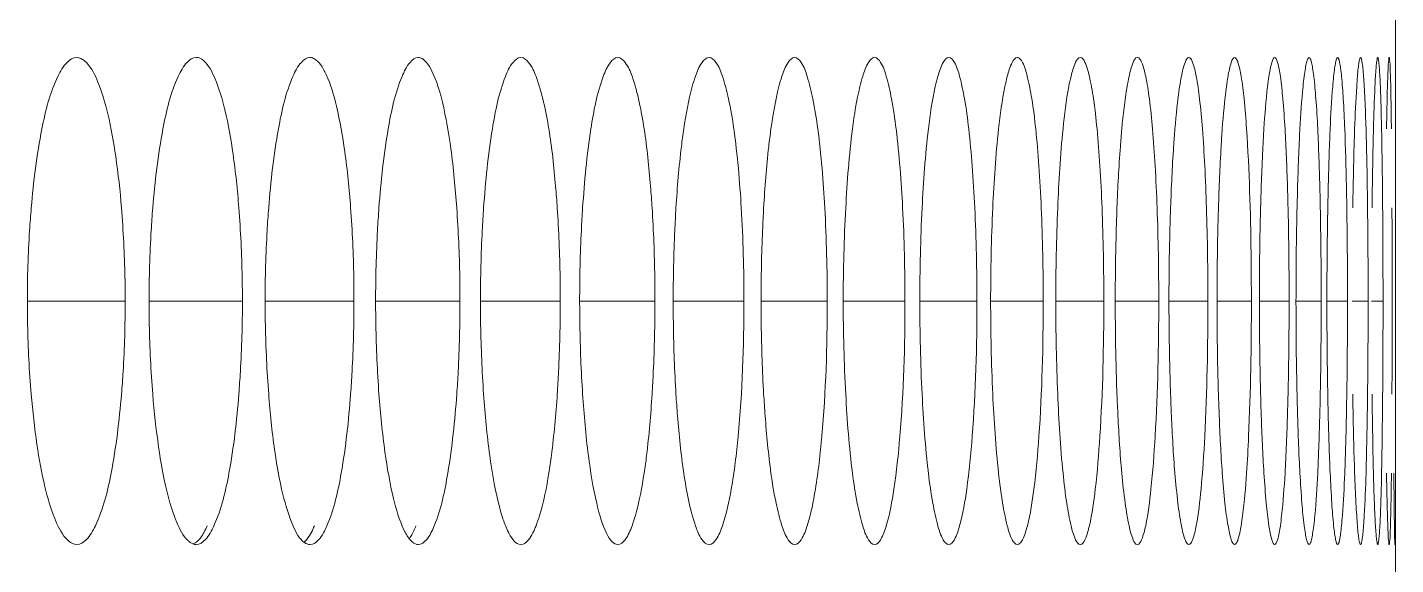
# Model space of a CAD drawing. Header units: millimetres. Extents: x 1177 to 4147, y 93 to 2194.
# Drawn here: x 2906.94 to 2923.81, y 1804.02 to 1810.64 of the extents above; entities that cross this region are included whole.
import ezdxf

# ---------------------------------------------------------------- set-up
doc = ezdxf.new("R2010")
doc.units = ezdxf.units.MM
doc.header["$LTSCALE"] = 0.1
doc.layers.get('0').update_dxf_attribs({"lineweight": 13})
doc.layers.add('标注', color=251, linetype='Continuous', lineweight=9)

msp = doc.modelspace()

# ---------------------------------------------------------------- linework, layer by layer
msp.add_line((2923.81, 1348.895), (2923.81, 1914.895))
at = {"layer": '标注'}
for p, q in [((2923.81, 1810.265), (2923.81, 1810.76)), ((2906.944, 1807.265), (2908.15, 1807.265)), ((2908.444, 1807.265), (2909.595, 1807.265)), ((2909.875, 1807.265), (2910.97, 1807.265)), ((2911.237, 1807.265), (2912.277, 1807.265)), ((2912.529, 1807.265), (2913.513, 1807.265)), ((2913.752, 1807.265), (2914.68, 1807.265)), ((2914.905, 1807.265), (2915.777, 1807.265)), ((2915.988, 1807.265), (2916.804, 1807.265)), ((2917.001, 1807.265), (2917.762, 1807.265)), ((2917.945, 1807.265), (2918.649, 1807.265)), ((2918.818, 1807.265), (2919.466, 1807.265)), ((2919.621, 1807.265), (2920.213, 1807.265)), ((2920.354, 1807.265), (2920.89, 1807.265)), ((2921.016, 1807.265), (2921.496, 1807.265)), ((2921.609, 1807.265), (2922.032, 1807.265)), ((2922.131, 1807.265), (2922.497, 1807.265)), ((2922.582, 1807.265), (2922.892, 1807.265)), ((2922.963, 1807.265), (2923.217, 1807.265)), ((2923.273, 1807.265), (2923.471, 1807.265)), ((2923.513, 1807.265), (2923.655, 1807.265)), ((2923.81, 1803.77), (2923.81, 1804.265))]:
    msp.add_line(p, q, dxfattribs=at)
for points, knots in [([(2907.553, 1810.265), (2907.509, 1810.265), (2907.404, 1810.194), (2907.351, 1810.095), (2907.321, 1810.033)], [0, 0, 0, 0, 0.389659, 1, 1, 1, 1]), ([(2907.677, 1810.198), (2907.667, 1810.209), (2907.633, 1810.242), (2907.586, 1810.265), (2907.553, 1810.265)], [0, 0, 0, 0, 0.295107, 1, 1, 1, 1]), ([(2909.025, 1810.265), (2908.983, 1810.265), (2908.882, 1810.192), (2908.833, 1810.095), (2908.804, 1810.033)], [0, 0, 0, 0, 0.384136, 1, 1, 1, 1]), ([(2909.115, 1810.227), (2909.108, 1810.233), (2909.082, 1810.253), (2909.049, 1810.265), (2909.025, 1810.265)], [0, 0, 0, 0, 0.282086, 1, 1, 1, 1]), ([(2910.428, 1810.265), (2910.388, 1810.265), (2910.291, 1810.19), (2910.245, 1810.094), (2910.218, 1810.033)], [0, 0, 0, 0, 0.378328, 1, 1, 1, 1]), ([(2910.929, 1808.412), (2910.912, 1808.644), (2910.871, 1809.066), (2910.775, 1809.616), (2910.671, 1809.977), (2910.57, 1810.169), (2910.514, 1810.231), (2910.485, 1810.248)], [0, 0, 0, 0, 0.364158, 0.661207, 0.874207, 0.947517, 1, 1, 1, 1]), ([(2911.762, 1810.265), (2911.723, 1810.265), (2911.63, 1810.188), (2911.589, 1810.094), (2911.563, 1810.033)], [0, 0, 0, 0, 0.37223, 1, 1, 1, 1]), ([(2912.237, 1808.412), (2912.22, 1808.655), (2912.179, 1809.092), (2912.083, 1809.657), (2911.978, 1810.02), (2911.876, 1810.201), (2911.817, 1810.252), (2911.788, 1810.261)], [0, 0, 0, 0, 0.376417, 0.678059, 0.88637, 0.953961, 1, 1, 1, 1]), ([(2913.027, 1810.265), (2912.989, 1810.265), (2912.9, 1810.186), (2912.862, 1810.094), (2912.838, 1810.033)], [0, 0, 0, 0, 0.36584, 1, 1, 1, 1]), ([(2913.372, 1809.386), (2913.336, 1809.605), (2913.276, 1809.892), (2913.153, 1810.186), (2913.064, 1810.265), (2913.027, 1810.265)], [0, 0, 0, 0, 0.68404, 0.884461, 1, 1, 1, 1]), ([(2914.222, 1810.265), (2914.185, 1810.265), (2914.101, 1810.184), (2914.066, 1810.093), (2914.043, 1810.033)], [0, 0, 0, 0, 0.359161, 1, 1, 1, 1]), ([(2914.547, 1809.386), (2914.514, 1809.605), (2914.456, 1809.892), (2914.342, 1810.184), (2914.258, 1810.265), (2914.222, 1810.265)], [0, 0, 0, 0, 0.688296, 0.888112, 1, 1, 1, 1]), ([(2915.347, 1810.265), (2915.312, 1810.265), (2915.232, 1810.181), (2915.2, 1810.093), (2915.179, 1810.033)], [0, 0, 0, 0, 0.352199, 1, 1, 1, 1]), ([(2915.777, 1807.265), (2915.777, 1807.648), (2915.758, 1808.356), (2915.687, 1809.189), (2915.599, 1809.728), (2915.525, 1810.006), (2915.461, 1810.181), (2915.381, 1810.265), (2915.347, 1810.265)], [0, 0, 0, 0, 0.372429, 0.689732, 0.811883, 0.904664, 0.966442, 1, 1, 1, 1]), ([(2916.402, 1810.265), (2916.369, 1810.265), (2916.293, 1810.179), (2916.265, 1810.093), (2916.245, 1810.033)], [0, 0, 0, 0, 0.34497, 1, 1, 1, 1]), ([(2916.804, 1807.265), (2916.804, 1807.648), (2916.786, 1808.356), (2916.72, 1809.189), (2916.638, 1809.727), (2916.568, 1810.006), (2916.51, 1810.179), (2916.435, 1810.265), (2916.402, 1810.265)], [0, 0, 0, 0, 0.373515, 0.691581, 0.813864, 0.906521, 0.967776, 1, 1, 1, 1]), ([(2917.387, 1810.265), (2917.355, 1810.265), (2917.285, 1810.176), (2917.259, 1810.093), (2917.241, 1810.033)], [0, 0, 0, 0, 0.337498, 1, 1, 1, 1]), ([(2917.762, 1807.265), (2917.762, 1807.648), (2917.745, 1808.355), (2917.683, 1809.189), (2917.607, 1809.727), (2917.542, 1810.006), (2917.489, 1810.176), (2917.419, 1810.265), (2917.387, 1810.265)], [0, 0, 0, 0, 0.374562, 0.693368, 0.815782, 0.908329, 0.969088, 1, 1, 1, 1]), ([(2918.302, 1810.265), (2918.272, 1810.265), (2918.207, 1810.173), (2918.184, 1810.092), (2918.167, 1810.033)], [0, 0, 0, 0, 0.329816, 1, 1, 1, 1]), ([(2918.649, 1807.265), (2918.649, 1807.648), (2918.637, 1808.204), (2918.595, 1808.911), (2918.554, 1809.36), (2918.506, 1809.726), (2918.446, 1810.006), (2918.397, 1810.173), (2918.333, 1810.265), (2918.302, 1810.265)], [0, 0, 0, 0, 0.375551, 0.545723, 0.695098, 0.817639, 0.910083, 0.970374, 1, 1, 1, 1]), ([(2919.148, 1810.265), (2919.119, 1810.265), (2919.059, 1810.17), (2919.038, 1810.092), (2919.023, 1810.033)], [0, 0, 0, 0, 0.321971, 1, 1, 1, 1]), ([(2919.466, 1807.265), (2919.466, 1807.648), (2919.455, 1808.204), (2919.417, 1808.91), (2919.379, 1809.36), (2919.335, 1809.725), (2919.279, 1810.007), (2919.235, 1810.17), (2919.176, 1810.265), (2919.148, 1810.265)], [0, 0, 0, 0, 0.376511, 0.547075, 0.696737, 0.819409, 0.911768, 0.971624, 1, 1, 1, 1]), ([(2919.923, 1810.265), (2919.895, 1810.265), (2919.841, 1810.167), (2919.823, 1810.092), (2919.809, 1810.033)], [0, 0, 0, 0, 0.314028, 1, 1, 1, 1]), ([(2920.213, 1807.265), (2920.213, 1807.648), (2920.203, 1808.204), (2920.168, 1808.91), (2920.134, 1809.36), (2920.094, 1809.725), (2920.043, 1810.007), (2920.003, 1810.167), (2919.95, 1810.265), (2919.923, 1810.265)], [0, 0, 0, 0, 0.37742, 0.548358, 0.698293, 0.821093, 0.913378, 0.972833, 1, 1, 1, 1]), ([(2920.627, 1810.265), (2920.601, 1810.265), (2920.554, 1810.163), (2920.537, 1810.092), (2920.524, 1810.033)], [0, 0, 0, 0, 0.306066, 1, 1, 1, 1]), ([(2920.89, 1807.265), (2920.89, 1807.648), (2920.881, 1808.204), (2920.849, 1808.91), (2920.818, 1809.36), (2920.782, 1809.724), (2920.737, 1810.008), (2920.7, 1810.164), (2920.654, 1810.265), (2920.627, 1810.265)], [0, 0, 0, 0, 0.378273, 0.549562, 0.699757, 0.822681, 0.914904, 0.973991, 1, 1, 1, 1]), ([(2921.262, 1810.265), (2921.252, 1810.265), (2921.23, 1810.244), (2921.198, 1810.167), (2921.181, 1810.091), (2921.169, 1810.033)], [0, 0, 0, 0, 0.108893, 0.304684, 1, 1, 1, 1]), ([(2921.496, 1807.265), (2921.496, 1807.648), (2921.488, 1808.203), (2921.46, 1808.91), (2921.433, 1809.359), (2921.399, 1809.727), (2921.362, 1810), (2921.324, 1810.167), (2921.293, 1810.244), (2921.271, 1810.265), (2921.262, 1810.265)], [0, 0, 0, 0, 0.378765, 0.550246, 0.700564, 0.823511, 0.915608, 0.974317, 0.990824, 1, 1, 1, 1]), ([(2921.826, 1810.265), (2921.817, 1810.265), (2921.798, 1810.243), (2921.77, 1810.167), (2921.754, 1810.091), (2921.744, 1810.033)], [0, 0, 0, 0, 0.101909, 0.296587, 1, 1, 1, 1]), ([(2921.973, 1809.386), (2921.964, 1809.509), (2921.947, 1809.726), (2921.915, 1809.999), (2921.881, 1810.167), (2921.854, 1810.243), (2921.834, 1810.265), (2921.826, 1810.265)], [0, 0, 0, 0, 0.412795, 0.721593, 0.917535, 0.971685, 1, 1, 1, 1]), ([(2922.32, 1810.265), (2922.312, 1810.265), (2922.295, 1810.242), (2922.271, 1810.167), (2922.257, 1810.091), (2922.249, 1810.033)], [0, 0, 0, 0, 0.094921, 0.288654, 1, 1, 1, 1]), ([(2922.447, 1809.386), (2922.439, 1809.509), (2922.424, 1809.726), (2922.397, 1809.998), (2922.367, 1810.167), (2922.344, 1810.242), (2922.327, 1810.265), (2922.32, 1810.265)], [0, 0, 0, 0, 0.414841, 0.724795, 0.920667, 0.973938, 1, 1, 1, 1]), ([(2922.743, 1810.265), (2922.736, 1810.265), (2922.721, 1810.24), (2922.71, 1810.198), (2922.695, 1810.124), (2922.687, 1810.067), (2922.683, 1810.033)], [0, 0, 0, 0, 0.088051, 0.280963, 0.585765, 1, 1, 1, 1]), ([(2922.85, 1809.386), (2922.844, 1809.509), (2922.831, 1809.725), (2922.809, 1809.975), (2922.79, 1810.124), (2922.775, 1810.198), (2922.764, 1810.24), (2922.75, 1810.265), (2922.743, 1810.265)], [0, 0, 0, 0, 0.416674, 0.727673, 0.840561, 0.923587, 0.976084, 1, 1, 1, 1]), ([(2923.096, 1810.265), (2923.089, 1810.265), (2923.078, 1810.239), (2923.069, 1810.199), (2923.056, 1810.123), (2923.05, 1810.066), (2923.046, 1810.033)], [0, 0, 0, 0, 0.08156, 0.273914, 0.581123, 1, 1, 1, 1]), ([(2923.183, 1809.386), (2923.178, 1809.509), (2923.168, 1809.725), (2923.15, 1809.975), (2923.134, 1810.123), (2923.122, 1810.199), (2923.113, 1810.238), (2923.102, 1810.265), (2923.096, 1810.265)], [0, 0, 0, 0, 0.418337, 0.730308, 0.843348, 0.926219, 0.978065, 1, 1, 1, 1]), ([(2923.378, 1810.265), (2923.372, 1810.265), (2923.365, 1810.237), (2923.356, 1810.199), (2923.347, 1810.123), (2923.342, 1810.066), (2923.339, 1810.033)], [0, 0, 0, 0, 0.07568, 0.267653, 0.577032, 1, 1, 1, 1]), ([(2923.445, 1809.386), (2923.441, 1809.509), (2923.435, 1809.683), (2923.424, 1809.899), (2923.416, 1810.025), (2923.407, 1810.123), (2923.399, 1810.199), (2923.391, 1810.237), (2923.384, 1810.265), (2923.378, 1810.265)], [0, 0, 0, 0, 0.419744, 0.590146, 0.732557, 0.845737, 0.928497, 0.979815, 1, 1, 1, 1]), ([(2923.59, 1810.265), (2923.584, 1810.265), (2923.582, 1810.235), (2923.573, 1810.2), (2923.568, 1810.122), (2923.564, 1810.066), (2923.562, 1810.033)], [0, 0, 0, 0, 0.070746, 0.262489, 0.57368, 1, 1, 1, 1]), ([(2923.637, 1809.386), (2923.634, 1809.509), (2923.63, 1809.683), (2923.622, 1809.899), (2923.617, 1810.025), (2923.61, 1810.122), (2923.605, 1810.2), (2923.597, 1810.235), (2923.595, 1810.265), (2923.59, 1810.265)], [0, 0, 0, 0, 0.42086, 0.591659, 0.73434, 0.847642, 0.930328, 0.98125, 1, 1, 1, 1]), ([(2923.731, 1810.265), (2923.726, 1810.265), (2923.728, 1810.234), (2923.719, 1810.2), (2923.718, 1810.122), (2923.715, 1810.066), (2923.714, 1810.033)], [0, 0, 0, 0, 0.067135, 0.25876, 0.571272, 1, 1, 1, 1]), ([(2923.758, 1809.386), (2923.756, 1809.509), (2923.754, 1809.683), (2923.75, 1809.899), (2923.747, 1810.025), (2923.742, 1810.122), (2923.742, 1810.2), (2923.733, 1810.234), (2923.736, 1810.265), (2923.731, 1810.265)], [0, 0, 0, 0, 0.421633, 0.592708, 0.735581, 0.848973, 0.931617, 0.982277, 1, 1, 1, 1]), ([(2908.104, 1808.412), (2908.087, 1808.624), (2908.045, 1809.012), (2907.954, 1809.533), (2907.84, 1809.921), (2907.739, 1810.132), (2907.677, 1810.198)], [0, 0, 0, 0, 0.343252, 0.632232, 0.852748, 1, 1, 1, 1]), ([(2909.551, 1808.412), (2909.534, 1808.634), (2909.492, 1809.038), (2909.399, 1809.576), (2909.285, 1809.963), (2909.18, 1810.171), (2909.115, 1810.227)], [0, 0, 0, 0, 0.353299, 0.646273, 0.86342, 1, 1, 1, 1]), ([(2907.321, 1810.033), (2907.222, 1809.831), (2907.088, 1809.286), (2907.019, 1808.739), (2906.992, 1808.412)], [0, 0, 0, 0, 0.407744, 1, 1, 1, 1]), ([(2908.804, 1810.033), (2908.709, 1809.83), (2908.581, 1809.285), (2908.516, 1808.738), (2908.49, 1808.412)], [0, 0, 0, 0, 0.407017, 1, 1, 1, 1]), ([(2910.218, 1810.033), (2910.128, 1809.829), (2910.006, 1809.285), (2909.944, 1808.738), (2909.919, 1808.412)], [0, 0, 0, 0, 0.406317, 1, 1, 1, 1]), ([(2911.563, 1810.033), (2911.476, 1809.828), (2911.361, 1809.284), (2911.302, 1808.738), (2911.278, 1808.412)], [0, 0, 0, 0, 0.405644, 1, 1, 1, 1]), ([(2912.838, 1810.033), (2912.755, 1809.827), (2912.647, 1809.283), (2912.591, 1808.738), (2912.568, 1808.412)], [0, 0, 0, 0, 0.405, 1, 1, 1, 1]), ([(2914.043, 1810.033), (2913.965, 1809.826), (2913.863, 1809.282), (2913.81, 1808.738), (2913.789, 1808.412)], [0, 0, 0, 0, 0.404385, 1, 1, 1, 1]), ([(2915.179, 1810.033), (2915.164, 1809.992), (2915.1, 1809.78), (2915.061, 1809.561), (2915.035, 1809.386)], [0, 0, 0, 0, 0.198383, 1, 1, 1, 1]), ([(2916.245, 1810.033), (2916.231, 1809.992), (2916.171, 1809.779), (2916.135, 1809.561), (2916.11, 1809.386)], [0, 0, 0, 0, 0.197891, 1, 1, 1, 1]), ([(2917.241, 1810.033), (2917.228, 1809.992), (2917.172, 1809.779), (2917.138, 1809.561), (2917.115, 1809.386)], [0, 0, 0, 0, 0.197424, 1, 1, 1, 1]), ([(2918.167, 1810.033), (2918.155, 1809.992), (2918.103, 1809.778), (2918.071, 1809.561), (2918.051, 1809.386)], [0, 0, 0, 0, 0.196983, 1, 1, 1, 1]), ([(2919.023, 1810.033), (2919.012, 1809.992), (2918.963, 1809.778), (2918.935, 1809.56), (2918.916, 1809.386)], [0, 0, 0, 0, 0.196571, 1, 1, 1, 1]), ([(2919.809, 1810.033), (2919.798, 1809.992), (2919.754, 1809.778), (2919.728, 1809.56), (2919.71, 1809.386)], [0, 0, 0, 0, 0.196188, 1, 1, 1, 1]), ([(2920.524, 1810.033), (2920.515, 1809.991), (2920.475, 1809.777), (2920.451, 1809.56), (2920.435, 1809.386)], [0, 0, 0, 0, 0.195836, 1, 1, 1, 1]), ([(2921.169, 1810.033), (2921.161, 1809.991), (2921.125, 1809.777), (2921.104, 1809.56), (2921.089, 1809.386)], [0, 0, 0, 0, 0.195515, 1, 1, 1, 1]), ([(2921.744, 1810.033), (2921.737, 1809.991), (2921.705, 1809.777), (2921.686, 1809.56), (2921.673, 1809.386)], [0, 0, 0, 0, 0.195227, 1, 1, 1, 1]), ([(2922.249, 1810.033), (2922.242, 1809.991), (2922.214, 1809.776), (2922.198, 1809.56), (2922.187, 1809.386)], [0, 0, 0, 0, 0.194971, 1, 1, 1, 1]), ([(2922.683, 1810.033), (2922.677, 1809.991), (2922.654, 1809.776), (2922.64, 1809.56), (2922.63, 1809.386)], [0, 0, 0, 0, 0.194751, 1, 1, 1, 1]), ([(2923.046, 1810.033), (2923.042, 1809.991), (2923.022, 1809.776), (2923.011, 1809.56), (2923.003, 1809.386)], [0, 0, 0, 0, 0.194565, 1, 1, 1, 1]), ([(2923.339, 1810.033), (2923.336, 1809.991), (2923.32, 1809.776), (2923.311, 1809.56), (2923.305, 1809.386)], [0, 0, 0, 0, 0.194414, 1, 1, 1, 1]), ([(2923.562, 1810.033), (2923.559, 1809.991), (2923.548, 1809.776), (2923.541, 1809.56), (2923.537, 1809.386)], [0, 0, 0, 0, 0.194299, 1, 1, 1, 1]), ([(2923.714, 1810.033), (2923.712, 1809.991), (2923.705, 1809.775), (2923.701, 1809.56), (2923.698, 1809.386)], [0, 0, 0, 0, 0.194221, 1, 1, 1, 1]), ([(2913.476, 1808.412), (2913.47, 1808.501), (2913.445, 1808.826), (2913.41, 1809.151), (2913.372, 1809.386)], [0, 0, 0, 0, 0.272672, 1, 1, 1, 1]), ([(2914.645, 1808.412), (2914.639, 1808.501), (2914.616, 1808.826), (2914.583, 1809.151), (2914.547, 1809.386)], [0, 0, 0, 0, 0.272763, 1, 1, 1, 1]), ([(2915.035, 1809.386), (2915.025, 1809.313), (2914.982, 1808.99), (2914.955, 1808.665), (2914.939, 1808.412)], [0, 0, 0, 0, 0.224658, 1, 1, 1, 1]), ([(2916.11, 1809.386), (2916.1, 1809.313), (2916.06, 1808.99), (2916.035, 1808.664), (2916.02, 1808.412)], [0, 0, 0, 0, 0.224554, 1, 1, 1, 1]), ([(2917.115, 1809.386), (2917.074, 1809.063), (2917.02, 1808.356), (2917.001, 1807.647), (2917.001, 1807.265)], [0, 0, 0, 0, 0.459902, 1, 1, 1, 1]), ([(2918.051, 1809.386), (2918.012, 1809.062), (2917.962, 1808.355), (2917.945, 1807.647), (2917.945, 1807.265)], [0, 0, 0, 0, 0.459787, 1, 1, 1, 1]), ([(2918.916, 1809.386), (2918.88, 1809.062), (2918.834, 1808.355), (2918.818, 1807.647), (2918.818, 1807.265)], [0, 0, 0, 0, 0.45968, 1, 1, 1, 1]), ([(2919.71, 1809.386), (2919.678, 1809.062), (2919.635, 1808.355), (2919.621, 1807.647), (2919.621, 1807.265)], [0, 0, 0, 0, 0.459581, 1, 1, 1, 1]), ([(2920.435, 1809.386), (2920.428, 1809.313), (2920.402, 1808.989), (2920.385, 1808.664), (2920.375, 1808.412)], [0, 0, 0, 0, 0.22413, 1, 1, 1, 1]), ([(2921.089, 1809.386), (2921.083, 1809.313), (2921.06, 1808.989), (2921.045, 1808.664), (2921.036, 1808.412)], [0, 0, 0, 0, 0.224066, 1, 1, 1, 1]), ([(2921.673, 1809.386), (2921.668, 1809.313), (2921.647, 1808.989), (2921.634, 1808.664), (2921.626, 1808.412)], [0, 0, 0, 0, 0.224008, 1, 1, 1, 1]), ([(2922.032, 1807.265), (2922.032, 1807.46), (2922.027, 1808.167), (2922.007, 1808.874), (2921.973, 1809.386)], [0, 0, 0, 0, 0.275595, 1, 1, 1, 1]), ([(2922.187, 1809.386), (2922.182, 1809.313), (2922.164, 1808.989), (2922.152, 1808.664), (2922.146, 1808.412)], [0, 0, 0, 0, 0.223957, 1, 1, 1, 1]), ([(2922.484, 1808.412), (2922.482, 1808.501), (2922.473, 1808.826), (2922.46, 1809.15), (2922.447, 1809.386)], [0, 0, 0, 0, 0.273384, 1, 1, 1, 1]), ([(2922.63, 1809.386), (2922.626, 1809.313), (2922.611, 1808.989), (2922.601, 1808.664), (2922.595, 1808.412)], [0, 0, 0, 0, 0.223913, 1, 1, 1, 1]), ([(2922.881, 1808.412), (2922.88, 1808.501), (2922.872, 1808.825), (2922.861, 1809.15), (2922.85, 1809.386)], [0, 0, 0, 0, 0.273416, 1, 1, 1, 1]), ([(2923.003, 1809.386), (2923, 1809.313), (2922.987, 1808.989), (2922.978, 1808.664), (2922.974, 1808.412)], [0, 0, 0, 0, 0.223876, 1, 1, 1, 1]), ([(2923.208, 1808.412), (2923.207, 1808.501), (2923.201, 1808.825), (2923.192, 1809.15), (2923.183, 1809.386)], [0, 0, 0, 0, 0.273443, 1, 1, 1, 1]), ([(2923.305, 1809.386), (2923.303, 1809.313), (2923.292, 1808.989), (2923.286, 1808.664), (2923.282, 1808.412)], [0, 0, 0, 0, 0.223846, 1, 1, 1, 1]), ([(2923.464, 1808.412), (2923.463, 1808.501), (2923.459, 1808.825), (2923.452, 1809.15), (2923.445, 1809.386)], [0, 0, 0, 0, 0.273464, 1, 1, 1, 1]), ([(2923.537, 1809.386), (2923.535, 1809.313), (2923.527, 1808.989), (2923.523, 1808.664), (2923.52, 1808.412)], [0, 0, 0, 0, 0.223823, 1, 1, 1, 1]), ([(2923.65, 1808.412), (2923.649, 1808.501), (2923.646, 1808.825), (2923.642, 1809.15), (2923.637, 1809.386)], [0, 0, 0, 0, 0.273479, 1, 1, 1, 1]), ([(2906.992, 1808.412), (2906.984, 1808.32), (2906.956, 1807.938), (2906.944, 1807.555), (2906.944, 1807.265)], [0, 0, 0, 0, 0.241968, 1, 1, 1, 1]), ([(2908.15, 1807.265), (2908.15, 1807.363), (2908.146, 1807.746), (2908.127, 1808.128), (2908.104, 1808.412)], [0, 0, 0, 0, 0.255908, 1, 1, 1, 1]), ([(2908.49, 1808.412), (2908.482, 1808.32), (2908.456, 1807.938), (2908.444, 1807.555), (2908.444, 1807.265)], [0, 0, 0, 0, 0.241932, 1, 1, 1, 1]), ([(2909.595, 1807.265), (2909.595, 1807.363), (2909.591, 1807.746), (2909.573, 1808.128), (2909.551, 1808.412)], [0, 0, 0, 0, 0.255929, 1, 1, 1, 1]), ([(2909.919, 1808.412), (2909.911, 1808.32), (2909.886, 1807.938), (2909.875, 1807.555), (2909.875, 1807.265)], [0, 0, 0, 0, 0.241898, 1, 1, 1, 1]), ([(2910.97, 1807.265), (2910.97, 1807.363), (2910.967, 1807.746), (2910.95, 1808.128), (2910.929, 1808.412)], [0, 0, 0, 0, 0.255949, 1, 1, 1, 1]), ([(2911.278, 1808.412), (2911.271, 1808.32), (2911.247, 1807.938), (2911.237, 1807.555), (2911.237, 1807.265)], [0, 0, 0, 0, 0.241865, 1, 1, 1, 1]), ([(2912.277, 1807.265), (2912.277, 1807.363), (2912.273, 1807.746), (2912.257, 1808.128), (2912.237, 1808.412)], [0, 0, 0, 0, 0.255968, 1, 1, 1, 1]), ([(2912.568, 1808.412), (2912.562, 1808.32), (2912.539, 1807.938), (2912.529, 1807.555), (2912.529, 1807.265)], [0, 0, 0, 0, 0.241834, 1, 1, 1, 1]), ([(2913.513, 1807.265), (2913.513, 1807.363), (2913.51, 1807.746), (2913.495, 1808.128), (2913.476, 1808.412)], [0, 0, 0, 0, 0.255986, 1, 1, 1, 1]), ([(2913.789, 1808.412), (2913.783, 1808.32), (2913.761, 1807.938), (2913.752, 1807.555), (2913.752, 1807.265)], [0, 0, 0, 0, 0.241805, 1, 1, 1, 1]), ([(2914.68, 1807.265), (2914.68, 1807.363), (2914.677, 1807.746), (2914.663, 1808.128), (2914.645, 1808.412)], [0, 0, 0, 0, 0.256003, 1, 1, 1, 1]), ([(2914.939, 1808.412), (2914.934, 1808.32), (2914.913, 1807.938), (2914.905, 1807.555), (2914.905, 1807.265)], [0, 0, 0, 0, 0.241777, 1, 1, 1, 1]), ([(2916.02, 1808.412), (2916.015, 1808.32), (2915.996, 1807.938), (2915.988, 1807.555), (2915.988, 1807.265)], [0, 0, 0, 0, 0.241751, 1, 1, 1, 1]), ([(2920.375, 1808.412), (2920.372, 1808.32), (2920.359, 1807.938), (2920.354, 1807.555), (2920.354, 1807.265)], [0, 0, 0, 0, 0.241646, 1, 1, 1, 1]), ([(2921.036, 1808.412), (2921.033, 1808.32), (2921.021, 1807.938), (2921.016, 1807.555), (2921.016, 1807.265)], [0, 0, 0, 0, 0.24163, 1, 1, 1, 1]), ([(2921.626, 1808.412), (2921.623, 1808.32), (2921.613, 1807.937), (2921.609, 1807.555), (2921.609, 1807.265)], [0, 0, 0, 0, 0.241616, 1, 1, 1, 1]), ([(2922.146, 1808.412), (2922.143, 1808.32), (2922.134, 1807.937), (2922.131, 1807.555), (2922.131, 1807.265)], [0, 0, 0, 0, 0.241603, 1, 1, 1, 1]), ([(2922.497, 1807.265), (2922.497, 1807.363), (2922.496, 1807.745), (2922.491, 1808.128), (2922.484, 1808.412)], [0, 0, 0, 0, 0.256117, 1, 1, 1, 1]), ([(2922.595, 1808.412), (2922.593, 1808.32), (2922.585, 1807.937), (2922.582, 1807.555), (2922.582, 1807.265)], [0, 0, 0, 0, 0.241592, 1, 1, 1, 1]), ([(2922.892, 1807.265), (2922.892, 1807.363), (2922.892, 1807.745), (2922.887, 1808.128), (2922.881, 1808.412)], [0, 0, 0, 0, 0.256123, 1, 1, 1, 1]), ([(2922.974, 1808.412), (2922.972, 1808.32), (2922.966, 1807.937), (2922.963, 1807.555), (2922.963, 1807.265)], [0, 0, 0, 0, 0.241583, 1, 1, 1, 1]), ([(2923.217, 1807.265), (2923.217, 1807.363), (2923.216, 1807.745), (2923.213, 1808.128), (2923.208, 1808.412)], [0, 0, 0, 0, 0.256128, 1, 1, 1, 1]), ([(2923.471, 1807.265), (2923.471, 1807.363), (2923.47, 1807.745), (2923.468, 1808.128), (2923.464, 1808.412)], [0, 0, 0, 0, 0.256131, 1, 1, 1, 1]), ([(2923.655, 1807.265), (2923.655, 1807.363), (2923.654, 1807.745), (2923.652, 1808.128), (2923.65, 1808.412)], [0, 0, 0, 0, 0.256134, 1, 1, 1, 1]), ([(2923.767, 1807.265), (2923.767, 1807.363), (2923.767, 1807.745), (2923.766, 1808.128), (2923.765, 1808.412)], [0, 0, 0, 0, 0.256136, 1, 1, 1, 1]), ([(2906.944, 1807.265), (2906.944, 1807.167), (2906.948, 1806.784), (2906.967, 1806.402), (2906.992, 1806.118)], [0, 0, 0, 0, 0.255891, 1, 1, 1, 1]), ([(2908.104, 1806.118), (2908.112, 1806.21), (2908.139, 1806.592), (2908.15, 1806.975), (2908.15, 1807.265)], [0, 0, 0, 0, 0.24194, 1, 1, 1, 1]), ([(2908.444, 1807.265), (2908.444, 1807.167), (2908.448, 1806.784), (2908.467, 1806.402), (2908.49, 1806.118)], [0, 0, 0, 0, 0.255912, 1, 1, 1, 1]), ([(2909.551, 1806.118), (2909.558, 1806.21), (2909.584, 1806.592), (2909.595, 1806.975), (2909.595, 1807.265)], [0, 0, 0, 0, 0.241906, 1, 1, 1, 1]), ([(2909.875, 1807.265), (2909.875, 1807.167), (2909.879, 1806.784), (2909.897, 1806.402), (2909.919, 1806.118)], [0, 0, 0, 0, 0.255933, 1, 1, 1, 1]), ([(2910.929, 1806.118), (2910.936, 1806.21), (2910.96, 1806.592), (2910.97, 1806.975), (2910.97, 1807.265)], [0, 0, 0, 0, 0.241873, 1, 1, 1, 1]), ([(2911.237, 1807.265), (2911.237, 1807.167), (2911.241, 1806.784), (2911.257, 1806.402), (2911.278, 1806.118)], [0, 0, 0, 0, 0.255953, 1, 1, 1, 1]), ([(2912.237, 1806.118), (2912.244, 1806.21), (2912.267, 1806.592), (2912.277, 1806.975), (2912.277, 1807.265)], [0, 0, 0, 0, 0.241842, 1, 1, 1, 1]), ([(2912.529, 1807.265), (2912.529, 1807.167), (2912.533, 1806.784), (2912.548, 1806.402), (2912.568, 1806.118)], [0, 0, 0, 0, 0.255971, 1, 1, 1, 1]), ([(2913.476, 1806.118), (2913.482, 1806.21), (2913.504, 1806.592), (2913.513, 1806.975), (2913.513, 1807.265)], [0, 0, 0, 0, 0.241812, 1, 1, 1, 1]), ([(2913.752, 1807.265), (2913.752, 1807.167), (2913.755, 1806.784), (2913.77, 1806.402), (2913.789, 1806.118)], [0, 0, 0, 0, 0.255989, 1, 1, 1, 1]), ([(2914.645, 1806.118), (2914.651, 1806.21), (2914.671, 1806.592), (2914.68, 1806.975), (2914.68, 1807.265)], [0, 0, 0, 0, 0.241784, 1, 1, 1, 1]), ([(2914.905, 1807.265), (2914.905, 1807.167), (2914.908, 1806.784), (2914.922, 1806.402), (2914.939, 1806.118)], [0, 0, 0, 0, 0.256006, 1, 1, 1, 1]), ([(2915.512, 1804.497), (2915.563, 1804.643), (2915.64, 1805.01), (2915.751, 1805.932), (2915.777, 1806.709), (2915.777, 1807.265)], [0, 0, 0, 0, 0.166119, 0.401654, 1, 1, 1, 1]), ([(2915.988, 1807.265), (2915.988, 1807.167), (2915.991, 1806.784), (2916.004, 1806.402), (2916.02, 1806.118)], [0, 0, 0, 0, 0.256022, 1, 1, 1, 1]), ([(2916.557, 1804.497), (2916.604, 1804.643), (2916.676, 1805.01), (2916.78, 1805.933), (2916.804, 1806.709), (2916.804, 1807.265)], [0, 0, 0, 0, 0.165692, 0.401192, 1, 1, 1, 1]), ([(2917.001, 1807.265), (2917.001, 1806.882), (2917.02, 1806.174), (2917.074, 1805.467), (2917.115, 1805.144)], [0, 0, 0, 0, 0.540098, 1, 1, 1, 1]), ([(2917.532, 1804.497), (2917.576, 1804.644), (2917.642, 1805.011), (2917.739, 1805.933), (2917.762, 1806.709), (2917.762, 1807.265)], [0, 0, 0, 0, 0.165291, 0.400759, 1, 1, 1, 1]), ([(2917.945, 1807.265), (2917.945, 1806.882), (2917.962, 1806.174), (2918.012, 1805.468), (2918.051, 1805.144)], [0, 0, 0, 0, 0.540213, 1, 1, 1, 1]), ([(2918.436, 1804.497), (2918.477, 1804.644), (2918.539, 1805.011), (2918.628, 1805.934), (2918.649, 1806.709), (2918.649, 1807.265)], [0, 0, 0, 0, 0.164917, 0.400355, 1, 1, 1, 1]), ([(2918.818, 1807.265), (2918.818, 1806.882), (2918.834, 1806.175), (2918.88, 1805.468), (2918.916, 1805.144)], [0, 0, 0, 0, 0.54032, 1, 1, 1, 1]), ([(2919.271, 1804.497), (2919.309, 1804.644), (2919.365, 1805.012), (2919.447, 1805.934), (2919.466, 1806.709), (2919.466, 1807.265)], [0, 0, 0, 0, 0.164569, 0.399981, 1, 1, 1, 1]), ([(2919.621, 1807.265), (2919.621, 1806.882), (2919.635, 1806.175), (2919.678, 1805.468), (2919.71, 1805.144)], [0, 0, 0, 0, 0.540419, 1, 1, 1, 1]), ([(2920.035, 1804.497), (2920.07, 1804.645), (2920.121, 1805.012), (2920.195, 1805.935), (2920.213, 1806.709), (2920.213, 1807.265)], [0, 0, 0, 0, 0.164249, 0.399636, 1, 1, 1, 1]), ([(2920.354, 1807.265), (2920.354, 1807.167), (2920.356, 1806.785), (2920.364, 1806.402), (2920.375, 1806.118)], [0, 0, 0, 0, 0.256086, 1, 1, 1, 1]), ([(2920.729, 1804.497), (2920.76, 1804.645), (2920.806, 1805.012), (2920.874, 1805.935), (2920.89, 1806.709), (2920.89, 1807.265)], [0, 0, 0, 0, 0.163958, 0.399322, 1, 1, 1, 1]), ([(2921.016, 1807.265), (2921.016, 1807.167), (2921.018, 1806.785), (2921.026, 1806.402), (2921.036, 1806.118)], [0, 0, 0, 0, 0.256095, 1, 1, 1, 1]), ([(2921.353, 1804.497), (2921.381, 1804.645), (2921.422, 1805.013), (2921.482, 1805.935), (2921.496, 1806.709), (2921.496, 1807.265)], [0, 0, 0, 0, 0.163694, 0.399039, 1, 1, 1, 1]), ([(2921.609, 1807.265), (2921.609, 1807.167), (2921.61, 1806.785), (2921.617, 1806.402), (2921.626, 1806.118)], [0, 0, 0, 0, 0.256104, 1, 1, 1, 1]), ([(2921.973, 1805.144), (2921.983, 1805.296), (2922.02, 1806.002), (2922.032, 1806.709), (2922.032, 1807.265)], [0, 0, 0, 0, 0.214546, 1, 1, 1, 1]), ([(2922.131, 1807.265), (2922.131, 1807.167), (2922.132, 1806.785), (2922.138, 1806.402), (2922.146, 1806.118)], [0, 0, 0, 0, 0.256112, 1, 1, 1, 1]), ([(2922.484, 1806.118), (2922.486, 1806.21), (2922.494, 1806.592), (2922.497, 1806.975), (2922.497, 1807.265)], [0, 0, 0, 0, 0.241594, 1, 1, 1, 1]), ([(2922.582, 1807.265), (2922.582, 1807.167), (2922.583, 1806.785), (2922.588, 1806.402), (2922.595, 1806.118)], [0, 0, 0, 0, 0.256118, 1, 1, 1, 1]), ([(2922.881, 1806.118), (2922.883, 1806.21), (2922.89, 1806.592), (2922.892, 1806.975), (2922.892, 1807.265)], [0, 0, 0, 0, 0.241585, 1, 1, 1, 1]), ([(2922.963, 1807.265), (2922.963, 1807.167), (2922.964, 1806.785), (2922.968, 1806.402), (2922.974, 1806.118)], [0, 0, 0, 0, 0.256124, 1, 1, 1, 1]), ([(2923.208, 1806.118), (2923.21, 1806.21), (2923.215, 1806.592), (2923.217, 1806.975), (2923.217, 1807.265)], [0, 0, 0, 0, 0.241577, 1, 1, 1, 1]), ([(2923.464, 1806.118), (2923.465, 1806.21), (2923.469, 1806.592), (2923.471, 1806.975), (2923.471, 1807.265)], [0, 0, 0, 0, 0.241571, 1, 1, 1, 1]), ([(2923.65, 1806.118), (2923.651, 1806.21), (2923.653, 1806.592), (2923.655, 1806.975), (2923.655, 1807.265)], [0, 0, 0, 0, 0.241566, 1, 1, 1, 1]), ([(2923.765, 1806.118), (2923.765, 1806.21), (2923.767, 1806.592), (2923.767, 1806.975), (2923.767, 1807.265)], [0, 0, 0, 0, 0.241563, 1, 1, 1, 1]), ([(2906.992, 1806.118), (2907.009, 1805.91), (2907.051, 1805.527), (2907.143, 1805.012), (2907.257, 1804.624), (2907.357, 1804.413), (2907.417, 1804.343)], [0, 0, 0, 0, 0.339935, 0.62764, 0.849308, 1, 1, 1, 1]), ([(2907.782, 1804.497), (2907.88, 1804.7), (2908.011, 1805.244), (2908.078, 1805.791), (2908.104, 1806.118)], [0, 0, 0, 0, 0.407475, 1, 1, 1, 1]), ([(2908.49, 1806.118), (2908.507, 1805.9), (2908.55, 1805.501), (2908.643, 1804.969), (2908.758, 1804.581), (2908.861, 1804.373), (2908.925, 1804.313)], [0, 0, 0, 0, 0.349668, 0.641268, 0.859711, 1, 1, 1, 1]), ([(2909.244, 1804.497), (2909.338, 1804.701), (2909.463, 1805.245), (2909.526, 1805.792), (2909.551, 1806.118)], [0, 0, 0, 0, 0.406757, 1, 1, 1, 1]), ([(2909.919, 1806.118), (2909.936, 1805.889), (2909.978, 1805.475), (2910.074, 1804.925), (2910.189, 1804.542), (2910.294, 1804.335), (2910.361, 1804.289)], [0, 0, 0, 0, 0.360647, 0.656591, 0.871311, 1, 1, 1, 1]), ([(2910.637, 1804.497), (2910.726, 1804.702), (2910.845, 1805.246), (2910.905, 1805.792), (2910.929, 1806.118)], [0, 0, 0, 0, 0.406066, 1, 1, 1, 1]), ([(2911.278, 1806.118), (2911.296, 1805.878), (2911.338, 1805.446), (2911.435, 1804.887), (2911.54, 1804.524), (2911.642, 1804.34), (2911.698, 1804.284), (2911.727, 1804.272)], [0, 0, 0, 0, 0.372333, 0.672575, 0.882635, 0.952132, 1, 1, 1, 1]), ([(2911.96, 1804.497), (2912.045, 1804.702), (2912.157, 1805.247), (2912.214, 1805.792), (2912.237, 1806.118)], [0, 0, 0, 0, 0.405403, 1, 1, 1, 1]), ([(2912.568, 1806.118), (2912.586, 1805.865), (2912.629, 1805.413), (2912.715, 1804.895), (2912.808, 1804.569), (2912.877, 1804.396), (2912.962, 1804.265), (2913.027, 1804.265)], [0, 0, 0, 0, 0.389161, 0.695877, 0.811486, 0.900262, 1, 1, 1, 1]), ([(2913.372, 1805.144), (2913.384, 1805.217), (2913.43, 1805.54), (2913.459, 1805.865), (2913.476, 1806.118)], [0, 0, 0, 0, 0.224828, 1, 1, 1, 1]), ([(2913.789, 1806.118), (2913.805, 1805.865), (2913.845, 1805.414), (2913.937, 1804.838), (2914.039, 1804.476), (2914.136, 1804.305), (2914.196, 1804.265), (2914.222, 1804.265)], [0, 0, 0, 0, 0.389812, 0.696656, 0.899917, 0.961012, 1, 1, 1, 1]), ([(2914.547, 1805.144), (2914.558, 1805.217), (2914.602, 1805.54), (2914.629, 1805.865), (2914.645, 1806.118)], [0, 0, 0, 0, 0.224714, 1, 1, 1, 1]), ([(2914.939, 1806.118), (2914.945, 1806.029), (2914.968, 1805.704), (2915.001, 1805.379), (2915.035, 1805.144)], [0, 0, 0, 0, 0.272803, 1, 1, 1, 1]), ([(2916.02, 1806.118), (2916.026, 1806.029), (2916.047, 1805.704), (2916.078, 1805.379), (2916.11, 1805.144)], [0, 0, 0, 0, 0.272887, 1, 1, 1, 1]), ([(2920.375, 1806.118), (2920.379, 1806.029), (2920.393, 1805.704), (2920.413, 1805.38), (2920.435, 1805.144)], [0, 0, 0, 0, 0.273226, 1, 1, 1, 1]), ([(2921.036, 1806.118), (2921.039, 1806.029), (2921.052, 1805.704), (2921.07, 1805.38), (2921.089, 1805.144)], [0, 0, 0, 0, 0.273277, 1, 1, 1, 1]), ([(2921.626, 1806.118), (2921.629, 1806.029), (2921.64, 1805.704), (2921.656, 1805.38), (2921.673, 1805.144)], [0, 0, 0, 0, 0.273324, 1, 1, 1, 1]), ([(2922.146, 1806.118), (2922.148, 1806.029), (2922.158, 1805.704), (2922.172, 1805.38), (2922.187, 1805.144)], [0, 0, 0, 0, 0.273364, 1, 1, 1, 1]), ([(2922.447, 1805.144), (2922.451, 1805.217), (2922.468, 1805.541), (2922.478, 1805.866), (2922.484, 1806.118)], [0, 0, 0, 0, 0.223934, 1, 1, 1, 1]), ([(2922.595, 1806.118), (2922.597, 1806.029), (2922.605, 1805.704), (2922.617, 1805.38), (2922.63, 1805.144)], [0, 0, 0, 0, 0.2734, 1, 1, 1, 1]), ([(2922.85, 1805.144), (2922.853, 1805.217), (2922.868, 1805.541), (2922.876, 1805.866), (2922.881, 1806.118)], [0, 0, 0, 0, 0.223894, 1, 1, 1, 1]), ([(2922.974, 1806.118), (2922.975, 1806.029), (2922.982, 1805.704), (2922.992, 1805.38), (2923.003, 1805.144)], [0, 0, 0, 0, 0.273429, 1, 1, 1, 1]), ([(2923.183, 1805.144), (2923.186, 1805.217), (2923.197, 1805.541), (2923.204, 1805.866), (2923.208, 1806.118)], [0, 0, 0, 0, 0.22386, 1, 1, 1, 1]), ([(2923.282, 1806.118), (2923.283, 1806.029), (2923.289, 1805.704), (2923.297, 1805.38), (2923.305, 1805.144)], [0, 0, 0, 0, 0.273453, 1, 1, 1, 1]), ([(2923.445, 1805.144), (2923.447, 1805.217), (2923.456, 1805.541), (2923.461, 1805.866), (2923.464, 1806.118)], [0, 0, 0, 0, 0.223834, 1, 1, 1, 1]), ([(2923.52, 1806.118), (2923.521, 1806.029), (2923.525, 1805.704), (2923.531, 1805.38), (2923.537, 1805.144)], [0, 0, 0, 0, 0.273472, 1, 1, 1, 1]), ([(2923.637, 1805.144), (2923.638, 1805.217), (2923.644, 1805.541), (2923.648, 1805.866), (2923.65, 1806.118)], [0, 0, 0, 0, 0.223814, 1, 1, 1, 1]), ([(2913.214, 1804.497), (2913.23, 1804.538), (2913.301, 1804.749), (2913.344, 1804.968), (2913.372, 1805.144)], [0, 0, 0, 0, 0.199302, 1, 1, 1, 1]), ([(2914.398, 1804.497), (2914.413, 1804.538), (2914.48, 1804.75), (2914.52, 1804.969), (2914.547, 1805.144)], [0, 0, 0, 0, 0.198767, 1, 1, 1, 1]), ([(2915.035, 1805.144), (2915.068, 1804.926), (2915.123, 1804.638), (2915.232, 1804.348), (2915.312, 1804.265), (2915.347, 1804.265)], [0, 0, 0, 0, 0.692122, 0.891575, 1, 1, 1, 1]), ([(2916.11, 1805.144), (2916.128, 1805.02), (2916.162, 1804.803), (2916.233, 1804.524), (2916.293, 1804.351), (2916.369, 1804.265), (2916.402, 1804.265)], [0, 0, 0, 0, 0.396145, 0.696516, 0.895316, 1, 1, 1, 1]), ([(2917.115, 1805.144), (2917.131, 1805.02), (2917.163, 1804.804), (2917.23, 1804.524), (2917.285, 1804.354), (2917.355, 1804.265), (2917.387, 1804.265)], [0, 0, 0, 0, 0.39889, 0.700646, 0.898977, 1, 1, 1, 1]), ([(2918.051, 1805.144), (2918.065, 1805.02), (2918.095, 1804.804), (2918.157, 1804.524), (2918.207, 1804.357), (2918.272, 1804.265), (2918.302, 1804.265)], [0, 0, 0, 0, 0.401577, 0.704706, 0.902616, 1, 1, 1, 1]), ([(2918.916, 1805.144), (2918.929, 1805.02), (2918.956, 1804.805), (2919.014, 1804.523), (2919.059, 1804.36), (2919.119, 1804.265), (2919.148, 1804.265)], [0, 0, 0, 0, 0.404191, 0.708673, 0.906209, 1, 1, 1, 1]), ([(2919.71, 1805.144), (2919.723, 1805.02), (2919.747, 1804.806), (2919.8, 1804.523), (2919.842, 1804.363), (2919.895, 1804.265), (2919.923, 1804.265)], [0, 0, 0, 0, 0.406714, 0.712519, 0.90973, 1, 1, 1, 1]), ([(2920.435, 1805.144), (2920.446, 1805.02), (2920.469, 1804.807), (2920.516, 1804.522), (2920.554, 1804.366), (2920.601, 1804.265), (2920.627, 1804.265)], [0, 0, 0, 0, 0.409128, 0.716215, 0.913149, 1, 1, 1, 1]), ([(2921.089, 1805.144), (2921.1, 1805.02), (2921.121, 1804.803), (2921.159, 1804.53), (2921.198, 1804.363), (2921.23, 1804.285), (2921.252, 1804.265), (2921.262, 1804.265)], [0, 0, 0, 0, 0.410337, 0.717846, 0.914038, 0.96928, 1, 1, 1, 1]), ([(2921.673, 1805.144), (2921.682, 1805.02), (2921.701, 1804.803), (2921.735, 1804.531), (2921.77, 1804.363), (2921.798, 1804.287), (2921.817, 1804.265), (2921.826, 1804.265)], [0, 0, 0, 0, 0.412556, 0.72129, 0.917343, 0.971601, 1, 1, 1, 1]), ([(2921.906, 1804.497), (2921.913, 1804.539), (2921.943, 1804.753), (2921.961, 1804.97), (2921.973, 1805.144)], [0, 0, 0, 0, 0.195157, 1, 1, 1, 1]), ([(2922.187, 1805.144), (2922.195, 1805.02), (2922.211, 1804.803), (2922.241, 1804.532), (2922.271, 1804.363), (2922.295, 1804.288), (2922.312, 1804.265), (2922.32, 1804.265)], [0, 0, 0, 0, 0.414625, 0.724518, 0.920485, 0.973854, 1, 1, 1, 1]), ([(2922.389, 1804.497), (2922.395, 1804.539), (2922.421, 1804.754), (2922.436, 1804.97), (2922.447, 1805.144)], [0, 0, 0, 0, 0.194911, 1, 1, 1, 1]), ([(2922.63, 1805.144), (2922.637, 1805.021), (2922.651, 1804.805), (2922.674, 1804.555), (2922.695, 1804.406), (2922.71, 1804.332), (2922.721, 1804.29), (2922.736, 1804.265), (2922.743, 1804.265)], [0, 0, 0, 0, 0.416482, 0.727426, 0.840337, 0.92342, 0.976003, 1, 1, 1, 1]), ([(2922.801, 1804.497), (2922.806, 1804.539), (2922.829, 1804.754), (2922.841, 1804.97), (2922.85, 1805.144)], [0, 0, 0, 0, 0.194699, 1, 1, 1, 1]), ([(2923.003, 1805.144), (2923.009, 1805.021), (2923.02, 1804.805), (2923.039, 1804.555), (2923.056, 1804.407), (2923.069, 1804.331), (2923.078, 1804.291), (2923.089, 1804.265), (2923.096, 1804.265)], [0, 0, 0, 0, 0.418174, 0.730095, 0.843153, 0.926071, 0.977989, 1, 1, 1, 1]), ([(2923.143, 1804.497), (2923.147, 1804.539), (2923.166, 1804.754), (2923.176, 1804.97), (2923.183, 1805.144)], [0, 0, 0, 0, 0.194522, 1, 1, 1, 1]), ([(2923.305, 1805.144), (2923.31, 1805.021), (2923.317, 1804.846), (2923.329, 1804.631), (2923.338, 1804.505), (2923.347, 1804.407), (2923.356, 1804.331), (2923.365, 1804.293), (2923.372, 1804.265), (2923.378, 1804.265)], [0, 0, 0, 0, 0.419612, 0.589982, 0.732383, 0.845577, 0.928373, 0.979748, 1, 1, 1, 1]), ([(2923.415, 1804.497), (2923.418, 1804.539), (2923.432, 1804.754), (2923.44, 1804.97), (2923.445, 1805.144)], [0, 0, 0, 0, 0.194381, 1, 1, 1, 1]), ([(2923.537, 1805.144), (2923.54, 1805.021), (2923.545, 1804.846), (2923.554, 1804.631), (2923.561, 1804.505), (2923.568, 1804.408), (2923.573, 1804.33), (2923.582, 1804.295), (2923.584, 1804.265), (2923.59, 1804.265)], [0, 0, 0, 0, 0.420763, 0.591537, 0.73421, 0.847522, 0.930234, 0.981197, 1, 1, 1, 1]), ([(2923.616, 1804.497), (2923.618, 1804.539), (2923.628, 1804.754), (2923.633, 1804.97), (2923.637, 1805.144)], [0, 0, 0, 0, 0.194275, 1, 1, 1, 1]), ([(2923.698, 1805.144), (2923.7, 1805.021), (2923.703, 1804.846), (2923.709, 1804.631), (2923.713, 1804.505), (2923.718, 1804.408), (2923.719, 1804.33), (2923.728, 1804.296), (2923.726, 1804.265), (2923.731, 1804.265)], [0, 0, 0, 0, 0.421573, 0.592633, 0.735501, 0.848899, 0.931558, 0.982243, 1, 1, 1, 1]), ([(2923.746, 1804.497), (2923.747, 1804.539), (2923.753, 1804.754), (2923.756, 1804.97), (2923.758, 1805.144)], [0, 0, 0, 0, 0.194207, 1, 1, 1, 1]), ([(2923.789, 1805.144), (2923.789, 1805.021), (2923.791, 1804.847), (2923.793, 1804.631), (2923.795, 1804.505), (2923.797, 1804.406), (2923.798, 1804.34), (2923.799, 1804.302), (2923.799, 1804.281), (2923.802, 1804.273), (2923.8, 1804.265), (2923.801, 1804.265)], [0, 0, 0, 0, 0.421991, 0.593198, 0.736164, 0.849605, 0.932235, 0.961597, 0.982776, 0.995618, 1, 1, 1, 1]), ([(2907.553, 1804.265), (2907.596, 1804.265), (2907.701, 1804.336), (2907.752, 1804.435), (2907.782, 1804.497)], [0, 0, 0, 0, 0.389686, 1, 1, 1, 1]), ([(2908.989, 1804.272), (2909.025, 1804.285), (2909.096, 1804.358), (2909.138, 1804.443), (2909.161, 1804.496)], [0, 0, 0, 0, 0.398504, 1, 1, 1, 1]), ([(2909.025, 1804.265), (2909.067, 1804.265), (2909.168, 1804.337), (2909.216, 1804.435), (2909.244, 1804.497)], [0, 0, 0, 0, 0.384127, 1, 1, 1, 1]), ([(2910.356, 1804.294), (2910.368, 1804.304), (2910.423, 1804.363), (2910.458, 1804.437), (2910.482, 1804.496)], [0, 0, 0, 0, 0.193099, 1, 1, 1, 1]), ([(2910.428, 1804.265), (2910.469, 1804.265), (2910.566, 1804.339), (2910.61, 1804.436), (2910.637, 1804.497)], [0, 0, 0, 0, 0.37828, 1, 1, 1, 1]), ([(2911.653, 1804.339), (2911.661, 1804.349), (2911.693, 1804.399), (2911.717, 1804.453), (2911.734, 1804.496)], [0, 0, 0, 0, 0.212146, 1, 1, 1, 1]), ([(2911.762, 1804.265), (2911.801, 1804.265), (2911.894, 1804.342), (2911.935, 1804.436), (2911.96, 1804.497)], [0, 0, 0, 0, 0.372142, 1, 1, 1, 1]), ([(2913.027, 1804.265), (2913.064, 1804.265), (2913.153, 1804.344), (2913.19, 1804.436), (2913.214, 1804.497)], [0, 0, 0, 0, 0.36571, 1, 1, 1, 1]), ([(2914.222, 1804.265), (2914.258, 1804.265), (2914.342, 1804.346), (2914.376, 1804.436), (2914.398, 1804.497)], [0, 0, 0, 0, 0.358988, 1, 1, 1, 1]), ([(2915.347, 1804.265), (2915.381, 1804.265), (2915.461, 1804.349), (2915.492, 1804.437), (2915.512, 1804.497)], [0, 0, 0, 0, 0.351982, 1, 1, 1, 1]), ([(2916.402, 1804.265), (2916.435, 1804.265), (2916.51, 1804.351), (2916.538, 1804.437), (2916.557, 1804.497)], [0, 0, 0, 0, 0.34471, 1, 1, 1, 1]), ([(2917.387, 1804.265), (2917.419, 1804.265), (2917.489, 1804.354), (2917.514, 1804.437), (2917.532, 1804.497)], [0, 0, 0, 0, 0.337196, 1, 1, 1, 1]), ([(2918.302, 1804.265), (2918.333, 1804.265), (2918.397, 1804.357), (2918.42, 1804.438), (2918.436, 1804.497)], [0, 0, 0, 0, 0.329473, 1, 1, 1, 1]), ([(2919.148, 1804.265), (2919.176, 1804.265), (2919.236, 1804.36), (2919.255, 1804.438), (2919.271, 1804.497)], [0, 0, 0, 0, 0.321593, 1, 1, 1, 1]), ([(2919.923, 1804.265), (2919.95, 1804.265), (2920.003, 1804.363), (2920.021, 1804.438), (2920.035, 1804.497)], [0, 0, 0, 0, 0.313618, 1, 1, 1, 1]), ([(2920.627, 1804.265), (2920.654, 1804.265), (2920.7, 1804.367), (2920.716, 1804.438), (2920.729, 1804.497)], [0, 0, 0, 0, 0.305632, 1, 1, 1, 1]), ([(2921.262, 1804.265), (2921.271, 1804.265), (2921.293, 1804.285), (2921.324, 1804.363), (2921.342, 1804.438), (2921.353, 1804.497)], [0, 0, 0, 0, 0.10873, 0.304328, 1, 1, 1, 1]), ([(2921.826, 1804.265), (2921.834, 1804.265), (2921.854, 1804.287), (2921.881, 1804.363), (2921.896, 1804.439), (2921.906, 1804.497)], [0, 0, 0, 0, 0.10172, 0.296219, 1, 1, 1, 1]), ([(2922.32, 1804.265), (2922.327, 1804.265), (2922.344, 1804.288), (2922.367, 1804.363), (2922.38, 1804.439), (2922.389, 1804.497)], [0, 0, 0, 0, 0.094713, 0.288283, 1, 1, 1, 1]), ([(2922.743, 1804.265), (2922.75, 1804.265), (2922.764, 1804.29), (2922.775, 1804.332), (2922.79, 1804.406), (2922.797, 1804.463), (2922.801, 1804.497)], [0, 0, 0, 0, 0.087832, 0.280603, 0.585474, 1, 1, 1, 1]), ([(2923.096, 1804.265), (2923.102, 1804.265), (2923.113, 1804.291), (2923.122, 1804.331), (2923.134, 1804.407), (2923.14, 1804.463), (2923.143, 1804.497)], [0, 0, 0, 0, 0.081343, 0.27358, 0.58086, 1, 1, 1, 1]), ([(2923.378, 1804.265), (2923.384, 1804.265), (2923.391, 1804.293), (2923.399, 1804.331), (2923.407, 1804.407), (2923.412, 1804.463), (2923.415, 1804.497)], [0, 0, 0, 0, 0.07548, 0.267362, 0.576807, 1, 1, 1, 1]), ([(2923.59, 1804.265), (2923.595, 1804.265), (2923.597, 1804.295), (2923.605, 1804.33), (2923.61, 1804.408), (2923.614, 1804.463), (2923.616, 1804.497)], [0, 0, 0, 0, 0.070582, 0.262261, 0.573507, 1, 1, 1, 1]), ([(2923.731, 1804.265), (2923.736, 1804.265), (2923.733, 1804.296), (2923.742, 1804.33), (2923.742, 1804.408), (2923.745, 1804.463), (2923.746, 1804.497)], [0, 0, 0, 0, 0.067027, 0.258613, 0.571162, 1, 1, 1, 1]), ([(2923.801, 1804.265), (2923.803, 1804.265), (2923.801, 1804.273), (2923.804, 1804.281), (2923.803, 1804.301), (2923.805, 1804.34), (2923.805, 1804.406), (2923.806, 1804.463), (2923.806, 1804.497)], [0, 0, 0, 0, 0.016586, 0.065245, 0.145509, 0.256791, 0.569993, 1, 1, 1, 1]), ([(2907.417, 1804.343), (2907.428, 1804.331), (2907.464, 1804.293), (2907.516, 1804.265), (2907.553, 1804.265)], [0, 0, 0, 0, 0.300688, 1, 1, 1, 1]), ([(2908.925, 1804.313), (2908.933, 1804.305), (2908.961, 1804.281), (2908.998, 1804.265), (2909.025, 1804.265)], [0, 0, 0, 0, 0.288207, 1, 1, 1, 1])]:
    msp.add_open_spline(points, degree=3, knots=knots, dxfattribs=at)
for points in [[(2910.485, 1810.248), (2910.468, 1810.258), (2910.448, 1810.265), (2910.428, 1810.265)], [(2911.788, 1810.261), (2911.78, 1810.264), (2911.771, 1810.265), (2911.762, 1810.265)], [(2910.361, 1804.289), (2910.381, 1804.275), (2910.405, 1804.265), (2910.428, 1804.265)], [(2911.727, 1804.272), (2911.738, 1804.268), (2911.75, 1804.265), (2911.762, 1804.265)]]:
    msp.add_open_spline(points, degree=3, dxfattribs=at)

doc.saveas('drawing.dxf')
